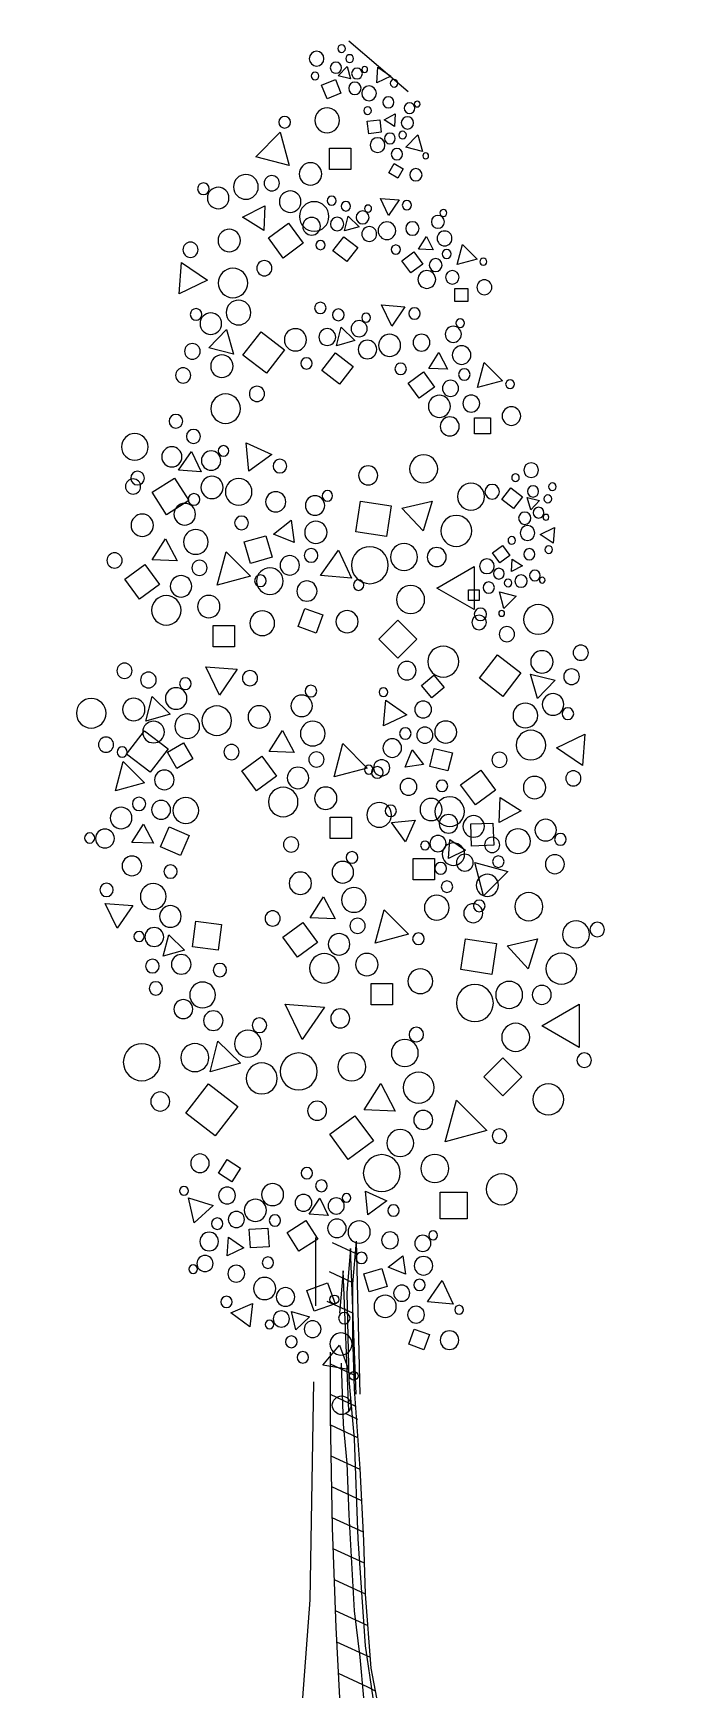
# Model space of a CAD drawing. Extents: x -166 to 188, y 0 to 901.
import ezdxf

# ---------------------------------------------------------------- set-up
doc = ezdxf.new("R2010")
doc.units = 0
doc.header["$LTSCALE"] = 25
doc.header["$MEASUREMENT"] = 0
doc.layers.get('0').update_dxf_attribs({"linetype": 'CONTINUOUS'})

# ---------------------------------------------------------------- blocks, each defined once
blk = doc.blocks.new('XXXZB112', base_point=(1383.26, 3569.15))
for points in [[(1347.73, 3555.91), (1351.43, 3563.57), (1342.94, 3562.94)], [(1366.04, 3555.55), (1361.11, 3550.77), (1367.71, 3548.89)], [(1334.31, 3540.67), (1330.72, 3546.38), (1327.58, 3540.41)], [(1366.58, 3535.05), (1372.93, 3539.95), (1368.03, 3546.29), (1361.68, 3541.4)], [(1316.73, 3533.78), (1314.32, 3542.79), (1307.72, 3536.19)], [(1337.76, 3529.97), (1341.75, 3535.41), (1336.31, 3539.4), (1332.32, 3533.96)], [(1317.82, 3522.89), (1312.01, 3522.89), (1312.02, 3517.09), (1317.82, 3517.09)]]:
    blk.add_lwpolyline(points, close=True)
for centre, radius in [((1373.5, 3562.5), 2.06), ((1339.5, 3560.5), 2.06), ((1357, 3559), 1.58), ((1367, 3560), 2.12), ((1323, 3557), 1.58), ((1325.5, 3553), 2.92), ((1359.5, 3555), 2.92), ((1337, 3550), 3.04), ((1348.5, 3549), 4), ((1371, 3552), 3.04), ((1382.5, 3551), 4), ((1322.5, 3545.5), 3.35), ((1356.5, 3547.5), 3.35), ((1344.5, 3540.5), 2.06), ((1378.5, 3542.5), 2.06), ((1321.5, 3538.5), 2.06), ((1305, 3535), 1.58), ((1326.5, 3533.5), 2.92), ((1319, 3528), 3.04), ((1330.5, 3527), 4), ((1304.5, 3523.5), 3.35)]:
    blk.add_circle(centre, radius)
blk = doc.blocks.new('XXXAZB11', base_point=(1340.66, 3640.08))
for points in [[(1322.89, 3615.59), (1319.3, 3621.3), (1316.16, 3615.33)], [(1305.31, 3608.7), (1302.9, 3617.71), (1296.3, 3611.12)], [(1326.34, 3604.89), (1330.33, 3610.33), (1324.89, 3614.32), (1320.9, 3608.88)], [(1306.4, 3597.81), (1300.59, 3597.81), (1300.59, 3592.01), (1306.4, 3592.01)]]:
    blk.add_lwpolyline(points, close=True)
for centre, radius in [((1328.08, 3635.42), 2.06), ((1311.58, 3631.92), 1.58), ((1314.08, 3627.92), 2.92), ((1325.58, 3624.92), 3.04), ((1311.08, 3620.42), 3.35), ((1333.08, 3615.42), 2.06), ((1310.08, 3613.42), 2.06), ((1293.58, 3609.92), 1.58), ((1315.08, 3608.42), 2.92), ((1307.58, 3602.92), 3.04), ((1319.08, 3601.92), 4), ((1293.08, 3598.42), 3.35)]:
    blk.add_circle(centre, radius)

msp = doc.modelspace()

# ---------------------------------------------------------------- linework, layer by layer
at = {"color": 0, "linetype": 'ByBlock'}
for p, q in [((-13, 249), (-13, 212)), ((-4.01, 246.4), (8.44, 240.61)), ((9, 247), (7, 224)), ((9, 247), (11, 164.24)), ((6, 243), (4, 219)), ((9, 164.24), (6, 243)), ((-5.67, 230.63), (7.06, 224.72)), ((2, 231), (0, 208)), ((5, 155.24), (2, 231)), ((4, 219), (5, 172)), ((7, 224), (7, 196)), ((-6.78, 214.61), (7, 208.21)), ((7, 196), (8, 167)), ((-5, 187), (-5, 152)), ((-5, 180.7), (7.73, 174.79)), ((1, 181), (2, 148)), ((5, 172), (8, 140)), ((-14, 171), (-15, 117)), ((-5, 164.17), (8.64, 157.83)), ((8, 167), (11, 124)), ((3.37, 153.74), (9.83, 150.75)), ((-5, 152), (-4, 92)), ((-4.93, 147.59), (9.83, 140.74)), ((2, 148), (4, 127)), ((8, 140), (10, 86)), ((-4.65, 130.93), (11.02, 123.65)), ((4, 127), (5, 99)), ((11, 124), (13, 85)), ((-15, 117), (-16, 53)), ((-4.37, 114.26), (11.89, 106.71)), ((-4.09, 97.59), (12.76, 89.77)), ((-4, 92), (-2, 38)), ((5, 99), (8, 47)), ((10, 86), (14, 28)), ((13, 85), (14, 56)), ((-3.59, 80.82), (13.42, 72.93)), ((-2.96, 63.99), (14, 56.12)), ((14, 56), (17, 16)), ((-16, 53), (-20, 0)), ((-2.34, 47.17), (15.28, 38.99)), ((8, 47), (11, 22)), ((-2, 38), (0, 0)), ((-1.59, 30.28), (16.56, 21.85)), ((14, 28), (18, 0)), ((11, 22), (13, 0)), ((-0.7, 13.33), (15.25, 5.92)), ((17, 16), (20, 0)), ((15.25, 5.92), (19.3, 3.73))]:
    msp.add_line(p, q, dxfattribs=at)
msp.add_lwpolyline([(4.98, 896.49), (37.28, 869.19)], dxfattribs=at)
msp.add_lwpolyline([(-8.98, 179.97), (0.01, 190.69), (4.8, 177.55)], close=True, dxfattribs=at)
for centre, radius in [((-2.78, 215.52), 2.37), ((7.74, 174.2), 2.37), ((1.13, 158.25), 5.03)]:
    msp.add_circle(centre, radius, dxfattribs=at)

# ---------------------------------------------------------------- block references
at = {"color": 0, "linetype": 'ByBlock', "xscale": -1}
for p, rotation in [((-4, 903), 330.0000000000001), ((122, 665), 270)]:
    msp.add_blockref('XXXZB112', p, dxfattribs=dict(at, rotation=rotation))
at = {"color": 0, "linetype": 'ByBlock'}
for name, p, xscale, yscale, zscale, rotation in [('XXXZB112', (-98, 696), -2, 2, 2, 90), ('XXXAZB11', (45.73, 718.41), -2.5, 2.5, 2.5, 315), ('XXXZB112', (-101, 708), -1.8, 1.8, 1.8, 340), ('XXXZB112', (144, 585), -2, 2, 2, 270), ('XXXZB112', (60, 421.24), -1.5, 1.5, 1.5, 130), ('XXXZB112', (-101, 363.24), -1.75, 1.75, 1.75, 120), ('XXXAZB11', (102.67, 481.51), -2.5, 2.5, 2.5, 315), ('XXXZB112', (-12.9, 167.88), -1.5, 1.5, 1.5, 147.4259428654274), ('XXXZB112', (-28, 298.24), -1.5, 1.5, 1.5, 340)]:
    msp.add_blockref(name, p, dxfattribs=dict(at, xscale=xscale, yscale=yscale, zscale=zscale, rotation=rotation))
for name, p, xscale, yscale, zscale in [('XXXZB112', (-16, 818), -1.2, 1.2, 1.2), ('XXXZB112', (-25, 762), -1.5, 1.5, 1.5), ('XXXAZB11', (-136.99, 664.73), -2, 2, 2), ('XXXZB112', (-136, 569), -2, 2, 2), ('XXXAZB11', (-51.37, 471.01), -2, 2, 2), ('XXXZB112', (-109, 389.24), -2.5, 2.5, 2.5)]:
    msp.add_blockref(name, p, dxfattribs=dict(at, xscale=xscale, yscale=yscale, zscale=zscale))

doc.saveas('drawing.dxf')
